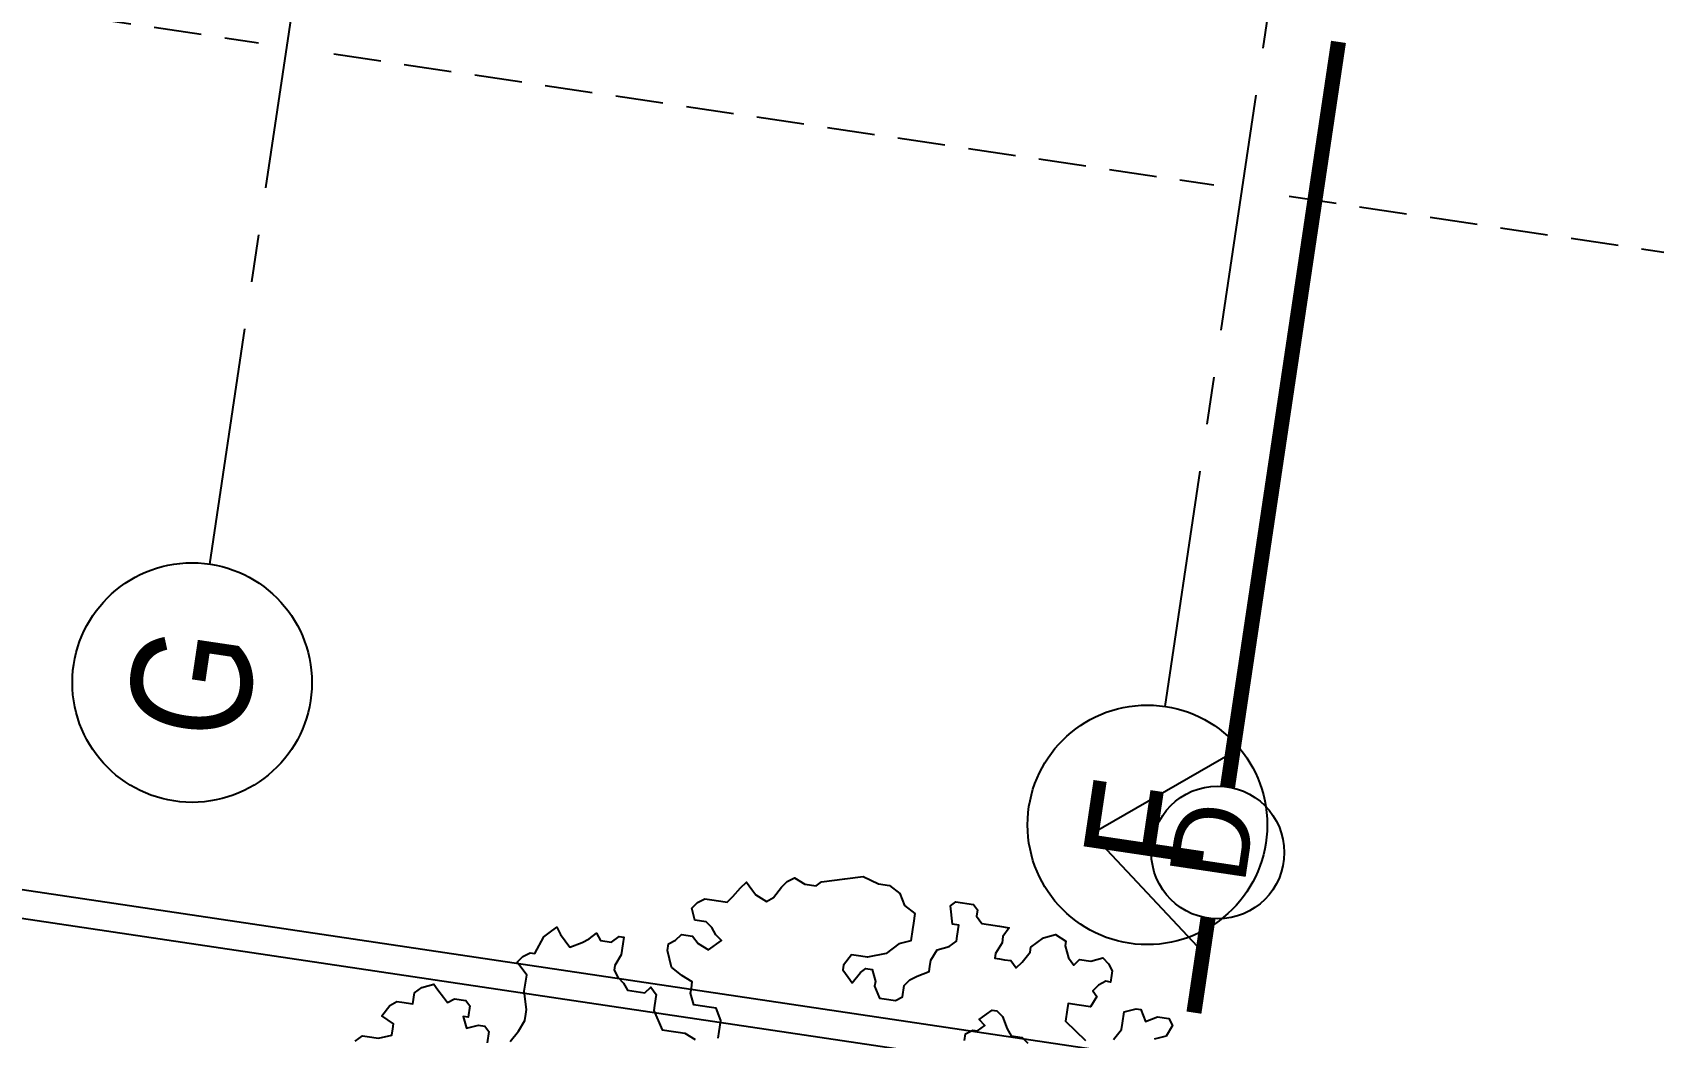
# Model space of a CAD drawing. Header units: millimetres. Extents: x 338 to 506, y 179 to 335.
# Drawn here: x 419.49 to 428.02, y 205.76 to 211.05 of the extents above; entities that cross this region are included whole.
import ezdxf
from ezdxf.enums import TextEntityAlignment as Align

# ---------------------------------------------------------------- set-up
doc = ezdxf.new("R2010")
doc.units = ezdxf.units.MM
for name, pattern in [('CENTER', [2, 1.25, -0.25, 0.25, -0.25]), ('DASHED2', [0.375, 0.25, -0.125]), ('HIDDEN', [0.375, 0.25, -0.125])]:
    doc.linetypes.add(name, pattern=pattern)
for name, color, linetype in [('ANDEN', 251, 'Continuous'), ('ARBOL-TOP', 3, 'Continuous'), ('EJES_DE_COLUMNA', 255, 'DASHED2'), ('MUROS', 32, 'Continuous'), ('REJAS', 151, 'Continuous'), ('TEXTOS', 7, 'Continuous')]:
    doc.layers.add(name, color=color, linetype=linetype)
doc.styles.get("Standard").update_dxf_attribs({"font": 'ARIALUNI.ttf'})
doc.styles.add('TECHNIC', font='txt')

# ---------------------------------------------------------------- blocks, each defined once
blk = doc.blocks.new('EJES_CORTES')
at = {"layer": 'TEXTOS'}
for p, q in [((-93.0512, -37.781), (-92.521, -37.1118)), ((-91.9907, -37.781), (-92.521, -37.1118)), ((-92.8706, -37.781), (-93.0512, -37.781))]:
    blk.add_line(p, q, dxfattribs=at)
at = {"layer": 'TEXTOS', "linetype": 'CENTER', "const_width": 0.0792}
for points in [[(-92.8706, -37.781), (-93.3724, -37.781)], [(-88.2108, -37.781), (-92.1714, -37.781)]]:
    blk.add_lwpolyline(points, dxfattribs=at)
at = {"layer": 'TEXTOS'}
blk.add_circle((-92.521, -37.781), 0.3496, dxfattribs=at)
blk.add_text('D', height=0.4027, dxfattribs=at).set_placement((-92.469, -37.5423), align=Align.TOP_CENTER)
blk = doc.blocks.new('ARBOLITO')
at = {"linetype": 'ByBlock'}
for points in [[(461.8931, 69.4997), (461.9014, 69.508), (461.9076, 69.508), (461.9221, 69.508), (461.9388, 69.5143), (461.9388, 69.5226), (461.9388, 69.5288), (461.9221, 69.5371), (461.9305, 69.5517), (461.9388, 69.5579), (461.945, 69.5579), (461.9595, 69.5579), (461.9595, 69.5724), (461.9679, 69.5807), (461.9824, 69.587), (461.9886, 69.5807), (461.997, 69.5724), (462.0032, 69.5662), (462.0115, 69.5724), (462.026, 69.5724), (462.0323, 69.5662), (462.0323, 69.5517), (462.026, 69.5517), (462.0323, 69.5371), (462.0468, 69.5433), (462.0551, 69.5433), (462.0614, 69.5371), (462.0614, 69.5226)], [(462.0905, 69.5288), (462.0988, 69.5433), (462.105, 69.5579), (462.105, 69.5662), (462.105, 69.5724), (462.0988, 69.5953), (462.0988, 69.6161), (462.0842, 69.6306), (462.0905, 69.6389), (462.0988, 69.6452), (462.105, 69.6452), (462.1133, 69.668), (462.1195, 69.6742), (462.1279, 69.6826), (462.1341, 69.6742), (462.1486, 69.6597), (462.1632, 69.668), (462.1715, 69.6742), (462.1798, 69.6826), (462.186, 69.6742), (462.2006, 69.6742), (462.2089, 69.6826), (462.2151, 69.6826), (462.2151, 69.6742), (462.2151, 69.6597), (462.2089, 69.6452), (462.2089, 69.6389), (462.2151, 69.6306), (462.2234, 69.6244), (462.2297, 69.6161), (462.2525, 69.6161), (462.2588, 69.6244), (462.2671, 69.6161), (462.2671, 69.6015), (462.2671, 69.5953), (462.2816, 69.5724), (462.2962, 69.5724), (462.3024, 69.5724), (462.3107, 69.5724), (462.3253, 69.5662)], [(462.3543, 69.5724), (462.3543, 69.5807), (462.3543, 69.5953), (462.346, 69.6098), (462.3398, 69.6098), (462.3253, 69.6098), (462.3169, 69.6098), (462.3107, 69.6244), (462.3107, 69.6306), (462.3107, 69.6389), (462.2962, 69.6452), (462.2816, 69.6535), (462.2733, 69.6742), (462.2733, 69.6826), (462.2816, 69.6888), (462.2879, 69.6971), (462.3024, 69.6971), (462.3107, 69.6888), (462.3253, 69.6826), (462.3398, 69.6971), (462.3315, 69.7033), (462.3253, 69.7117), (462.3169, 69.7179), (462.3024, 69.7179), (462.2962, 69.7324), (462.3024, 69.7407), (462.3107, 69.747), (462.3169, 69.747), (462.3315, 69.747), (462.3398, 69.747), (462.346, 69.7553), (462.3543, 69.7678), (462.3606, 69.7761), (462.3689, 69.7678), (462.3751, 69.7615), (462.3897, 69.7553), (462.398, 69.7615), (462.4063, 69.7761), (462.4125, 69.7844), (462.4208, 69.7906), (462.4354, 69.7844), (462.4499, 69.7844), (462.4562, 69.7906), (462.4853, 69.7989), (462.5081, 69.8052), (462.5289, 69.7989), (462.5434, 69.7989), (462.558, 69.7906), (462.5663, 69.7761), (462.5808, 69.7678), (462.5808, 69.7553), (462.5808, 69.747), (462.5808, 69.7324), (462.5663, 69.7262), (462.5517, 69.7117), (462.5289, 69.7033), (462.5143, 69.7033), (462.5081, 69.7033), (462.4998, 69.6888), (462.4998, 69.6826), (462.5081, 69.6742), (462.5143, 69.668), (462.5227, 69.6826), (462.5289, 69.6888), (462.5372, 69.6888), (462.5434, 69.6742), (462.5434, 69.668), (462.5517, 69.6535), (462.558, 69.6535), (462.5725, 69.6535), (462.5808, 69.6597), (462.5808, 69.6742), (462.5871, 69.6826), (462.5954, 69.6888), (462.6099, 69.6971), (462.6099, 69.7033), (462.6099, 69.7117), (462.6162, 69.7262), (462.6307, 69.7324), (462.639, 69.7407), (462.639, 69.747), (462.639, 69.7615), (462.6307, 69.7615), (462.6245, 69.7844), (462.6307, 69.7906), (462.6536, 69.7906), (462.6598, 69.7844), (462.6598, 69.7761), (462.6681, 69.7678), (462.6764, 69.7678), (462.691, 69.7678), (462.7034, 69.7678), (462.6972, 69.7553), (462.6972, 69.747), (462.691, 69.7324), (462.691, 69.7262), (462.6972, 69.7262), (462.7034, 69.7262), (462.7117, 69.7262), (462.7201, 69.7179), (462.7263, 69.7262), (462.7346, 69.7407), (462.7346, 69.747), (462.7491, 69.7615), (462.7637, 69.7678), (462.7782, 69.7615), (462.7782, 69.7553), (462.7845, 69.7407), (462.7928, 69.7324), (462.799, 69.7407), (462.8136, 69.7407), (462.8281, 69.747), (462.8364, 69.7407), (462.8427, 69.7324), (462.8427, 69.7262), (462.8427, 69.7179), (462.8364, 69.7179), (462.8281, 69.7117), (462.8219, 69.7033), (462.8281, 69.6971), (462.8219, 69.6826), (462.8073, 69.6826), (462.7928, 69.6826), (462.7928, 69.6742), (462.7928, 69.6597), (462.8219, 69.6389)], [(462.8572, 69.6452), (462.8655, 69.6597), (462.8655, 69.668), (462.8655, 69.6826), (462.8801, 69.6888), (462.8863, 69.6888), (462.8946, 69.6742), (462.9091, 69.6826), (462.9237, 69.6826), (462.9299, 69.6742), (462.9237, 69.6597), (462.9091, 69.6535)], [(461.8931, 69.4997), (461.9014, 69.508), (461.9076, 69.508), (461.9221, 69.508), (461.9388, 69.5143), (461.9388, 69.5226), (461.9388, 69.5288), (461.9221, 69.5371), (461.9305, 69.5517), (461.9388, 69.5579), (461.945, 69.5579), (461.9595, 69.5579), (461.9595, 69.5724), (461.9679, 69.5807), (461.9824, 69.587), (461.9886, 69.5807), (461.997, 69.5724), (462.0032, 69.5662), (462.0115, 69.5724), (462.026, 69.5724), (462.0323, 69.5662), (462.0323, 69.5517), (462.026, 69.5517), (462.0323, 69.5371), (462.0468, 69.5433), (462.0551, 69.5433), (462.0614, 69.5371), (462.0614, 69.5226)], [(462.0905, 69.5288), (462.0988, 69.5433), (462.105, 69.5579), (462.105, 69.5662), (462.105, 69.5724), (462.0988, 69.5953), (462.0988, 69.6161), (462.0842, 69.6306), (462.0905, 69.6389), (462.0988, 69.6452), (462.105, 69.6452), (462.1133, 69.668), (462.1195, 69.6742), (462.1279, 69.6826), (462.1341, 69.6742), (462.1486, 69.6597), (462.1632, 69.668), (462.1715, 69.6742), (462.1798, 69.6826), (462.186, 69.6742), (462.2006, 69.6742), (462.2089, 69.6826), (462.2151, 69.6826), (462.2151, 69.6742), (462.2151, 69.6597), (462.2089, 69.6452), (462.2089, 69.6389), (462.2151, 69.6306), (462.2234, 69.6244), (462.2297, 69.6161), (462.2525, 69.6161), (462.2588, 69.6244), (462.2671, 69.6161), (462.2671, 69.6015), (462.2671, 69.5953), (462.2816, 69.5724), (462.2962, 69.5724), (462.3024, 69.5724), (462.3107, 69.5724), (462.3253, 69.5662)], [(462.3543, 69.5724), (462.3543, 69.5807), (462.3543, 69.5953), (462.346, 69.6098), (462.3398, 69.6098), (462.3253, 69.6098), (462.3169, 69.6098), (462.3107, 69.6244), (462.3107, 69.6306), (462.3107, 69.6389), (462.2962, 69.6452), (462.2816, 69.6535), (462.2733, 69.6742), (462.2733, 69.6826), (462.2816, 69.6888), (462.2879, 69.6971), (462.3024, 69.6971), (462.3107, 69.6888), (462.3253, 69.6826), (462.3398, 69.6971), (462.3315, 69.7033), (462.3253, 69.7117), (462.3169, 69.7179), (462.3024, 69.7179), (462.2962, 69.7324), (462.3024, 69.7407), (462.3107, 69.747), (462.3169, 69.747), (462.3315, 69.747), (462.3398, 69.747), (462.346, 69.7553), (462.3543, 69.7678), (462.3606, 69.7761), (462.3689, 69.7678), (462.3751, 69.7615), (462.3897, 69.7553), (462.398, 69.7615), (462.4063, 69.7761), (462.4125, 69.7844), (462.4208, 69.7906), (462.4354, 69.7844), (462.4499, 69.7844), (462.4562, 69.7906), (462.4853, 69.7989), (462.5081, 69.8052), (462.5289, 69.7989), (462.5434, 69.7989), (462.558, 69.7906), (462.5663, 69.7761), (462.5808, 69.7678), (462.5808, 69.7553), (462.5808, 69.747), (462.5808, 69.7324), (462.5663, 69.7262), (462.5517, 69.7117), (462.5289, 69.7033), (462.5143, 69.7033), (462.5081, 69.7033), (462.4998, 69.6888), (462.4998, 69.6826), (462.5081, 69.6742), (462.5143, 69.668), (462.5227, 69.6826), (462.5289, 69.6888), (462.5372, 69.6888), (462.5434, 69.6742), (462.5434, 69.668), (462.5517, 69.6535), (462.558, 69.6535), (462.5725, 69.6535), (462.5808, 69.6597), (462.5808, 69.6742), (462.5871, 69.6826), (462.5954, 69.6888), (462.6099, 69.6971), (462.6099, 69.7033), (462.6099, 69.7117), (462.6162, 69.7262), (462.6307, 69.7324), (462.639, 69.7407), (462.639, 69.747), (462.639, 69.7615), (462.6307, 69.7615), (462.6245, 69.7844), (462.6307, 69.7906), (462.6536, 69.7906), (462.6598, 69.7844), (462.6598, 69.7761), (462.6681, 69.7678), (462.6764, 69.7678), (462.691, 69.7678), (462.7034, 69.7678), (462.6972, 69.7553), (462.6972, 69.747), (462.691, 69.7324), (462.691, 69.7262), (462.6972, 69.7262), (462.7034, 69.7262), (462.7117, 69.7262), (462.7201, 69.7179), (462.7263, 69.7262), (462.7346, 69.7407), (462.7346, 69.747), (462.7491, 69.7615), (462.7637, 69.7678), (462.7782, 69.7615), (462.7782, 69.7553), (462.7845, 69.7407), (462.7928, 69.7324), (462.799, 69.7407), (462.8136, 69.7407), (462.8281, 69.747), (462.8364, 69.7407), (462.8427, 69.7324), (462.8427, 69.7262), (462.8427, 69.7179), (462.8364, 69.7179), (462.8281, 69.7117), (462.8219, 69.7033), (462.8281, 69.6971), (462.8219, 69.6826), (462.8073, 69.6826), (462.7928, 69.6826), (462.7928, 69.6742), (462.7928, 69.6597), (462.8219, 69.6389)], [(462.8572, 69.6452), (462.8655, 69.6597), (462.8655, 69.668), (462.8655, 69.6826), (462.8801, 69.6888), (462.8863, 69.6888), (462.8946, 69.6742), (462.9091, 69.6826), (462.9237, 69.6826), (462.9299, 69.6742), (462.9237, 69.6597), (462.9091, 69.6535)], [(462.6681, 69.6161), (462.6681, 69.6244), (462.6764, 69.6306), (462.6827, 69.6306), (462.691, 69.6389), (462.6827, 69.6452), (462.691, 69.6535), (462.6972, 69.6597), (462.7034, 69.6597), (462.7117, 69.6535), (462.7201, 69.6389), (462.7263, 69.6306), (462.7408, 69.6306), (462.7491, 69.6244)], [(462.6681, 69.6161), (462.6681, 69.6244), (462.6764, 69.6306), (462.6827, 69.6306), (462.691, 69.6389), (462.6827, 69.6452), (462.691, 69.6535), (462.6972, 69.6597), (462.7034, 69.6597), (462.7117, 69.6535), (462.7201, 69.6389), (462.7263, 69.6306), (462.7408, 69.6306), (462.7491, 69.6244)]]:
    blk.add_lwpolyline(points, dxfattribs=at)
blk = doc.blocks.new('EJES_ESTRUCTURALES')
at = {"layer": 'EJES_DE_COLUMNA', "color": 9, "linetype": 'CENTER'}
for p, q in [((661.47768, 164.82297), (759.37077, 164.82297)), ((661.47768, 159.74297), (759.37077, 159.74297))]:
    blk.add_line(p, q, dxfattribs=at)
at = {"layer": 'EJES_DE_COLUMNA', "color": 9, "linetype": 'Continuous'}
for centre in [(660.84768, 164.82297), (660.84768, 159.74297)]:
    blk.add_circle(centre, 0.63, dxfattribs=at)
at = {"layer": 'EJES_DE_COLUMNA', "color": 1, "style": 'TECHNIC'}
for s, p in [('G', (660.84768, 164.8263)), ('F', (660.84768, 159.74297))]:
    blk.add_text(s, height=0.63, dxfattribs=at).set_placement(p, align=Align.MIDDLE)
blk = doc.blocks.new('A$C7152A42C')
at = {"layer": 'ANDEN'}
for points in [[(28.41845, 97.40321), (28.41845, 84.11147), (28.41845, 84.11147), (27.6977, 84.11147), (27.5977, 84.11147), (27.5977, 70.96461), (27.5977, 70.96461), (28.41845, 70.96461), (28.41845, 70.96461), (28.41845, 59.20061), (28.41845, 59.20061), (27.6977, 59.20061), (27.5977, 59.20061), (27.5977, 52.98444), (27.5977, 52.88444), (27.5977, 52.88444), (27.5977, 52.88444), (27.5977, 52.36991), (27.5977, 52.36991), (27.5977, 52.36991), (27.5977, 46.15375)], [(28.26845, 97.25321), (28.26845, 84.26147), (27.6977, 84.26147), (27.4477, 84.26147), (27.4477, 70.81461), (28.26845, 70.81461), (28.26845, 59.35061), (27.6977, 59.35061), (27.4477, 59.35061), (27.4477, 52.98444), (27.4477, 52.73444), (27.4477, 52.73444), (27.4477, 52.51991), (27.4477, 52.51991), (27.4477, 46.15375)]]:
    blk.add_lwpolyline(points, dxfattribs=at)
at = {"layer": 'MUROS', "linetype": 'HIDDEN'}
for points in [[(33.00663, 74.36772), (33.00663, 69.68772)], [(33.00663, 69.28772), (33.00663, 64.60772)], [(33.00663, 64.20772), (33.00663, 59.52772)]]:
    blk.add_lwpolyline(points, dxfattribs=at)
at = {"layer": 'ARBOL-TOP', "color": 3, "linetype": 'ByBlock', "xscale": 4.090679926752369, "yscale": 4.090679926752369, "zscale": 4.090679926752369, "rotation": 270}
blk.add_blockref('ARBOLITO', (-256.413, 1957.86875), dxfattribs=at)
at = {"layer": 'EJES_DE_COLUMNA'}
blk.add_blockref('EJES_ESTRUCTURALES', (-631.22088, -95.28525), dxfattribs=at)
at = {"layer": 'REJAS'}
blk.add_blockref('EJES_CORTES', (122.05847, 101.85105), dxfattribs=at)

msp = doc.modelspace()

# ---------------------------------------------------------------- block references
at = {"layer": 'MUROS', "color": 32, "rotation": 81.53046525965426}
msp.add_blockref('A$C7152A42C', (484.7482, 168.0844), dxfattribs=at)

doc.saveas('drawing.dxf')
